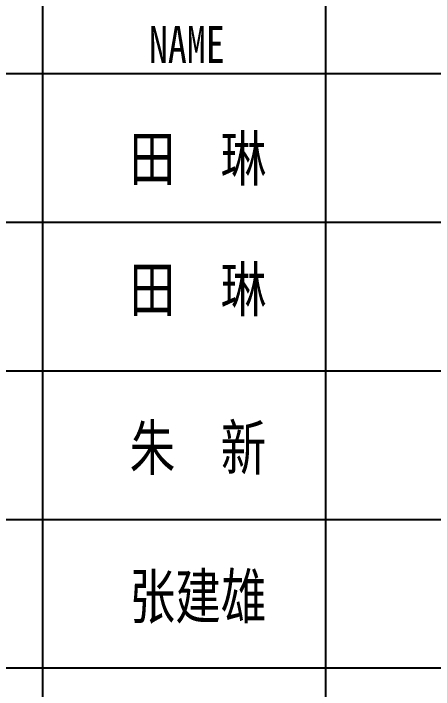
# Model space of a CAD drawing. Extents: x 28773 to 175644, y 7355 to 486294.
# Drawn here: x 148150 to 150974, y 203207 to 207756 of the extents above; entities that cross this region are included whole.
import ezdxf

# ---------------------------------------------------------------- set-up
doc = ezdxf.new("R2010")
doc.units = 0
doc.header["$LTSCALE"] = 1000
doc.header["$MEASUREMENT"] = 0
doc.styles.add('-宋体', font='', dxfattribs={"width": 0.8})
doc.styles.get('-宋体').set_extended_font_data('SimSun')

msp = doc.modelspace()

# ---------------------------------------------------------------- linework, layer by layer
for p, q in [((148344.1, 211351.4), (148344.1, 199351.4)), ((150248.5, 208351.4), (150248.5, 199322)), ((145644.1, 207351.4), (153644.1, 207351.4)), ((145644.1, 206351.4), (153644.1, 206351.4)), ((145644.1, 205351.4), (153644.1, 205351.4)), ((145644.1, 204351.4), (153644.1, 204351.4)), ((145644.1, 203351.4), (153644.1, 203351.4))]:
    msp.add_line(p, q)

# ---------------------------------------------------------------- texts
at = {"style": '-宋体', "width": 0.75}
for s, height, p in [('NAME', 250, (149060.4, 207421.9)), ('田  琳', 300, (148930.3, 206630.1)), ('田  琳', 300, (148930.3, 205749.4)), ('朱  新', 300, (148930.3, 204683.1)), ('张建雄', 300, (148930.3, 203683.1))]:
    msp.add_text(s, height=height, dxfattribs=at).set_placement(p)

doc.saveas('drawing.dxf')
